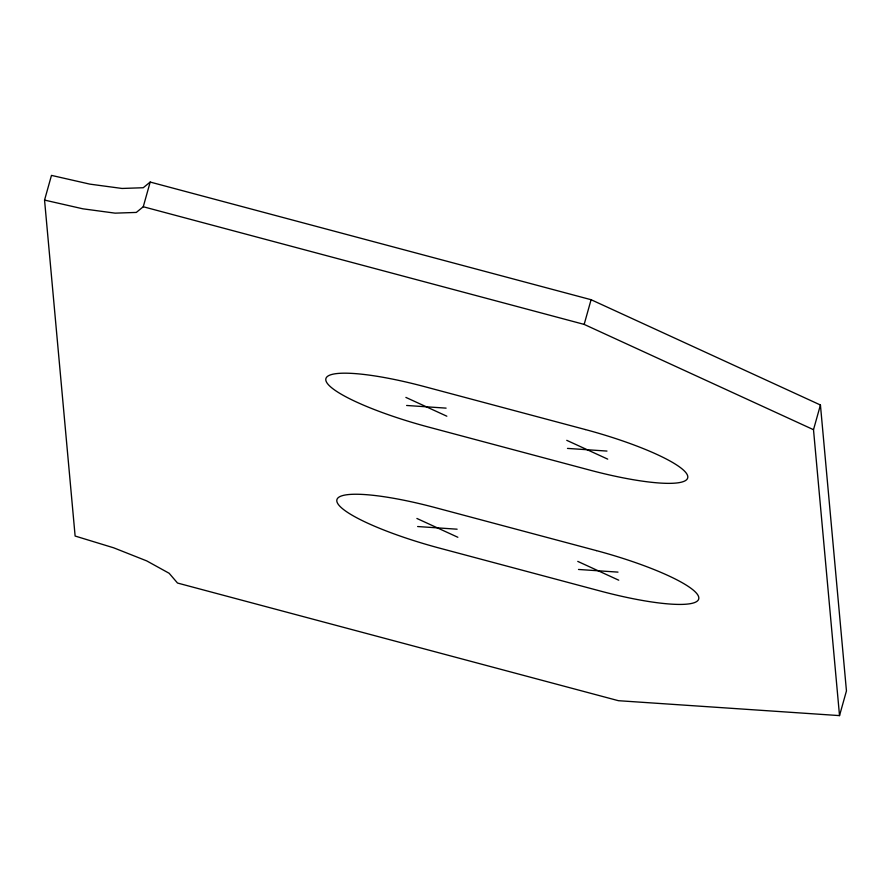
<?xml version="1.0" encoding="UTF-8"?>
<svg xmlns="http://www.w3.org/2000/svg" width="891" height="891" viewBox="0 0 891 891"><rect width="100%" height="100%" fill="white"/><g stroke="black" fill="none" stroke-linecap="round" stroke-linejoin="round"><path stroke-width="1.34" d="M44.55 200.085L51.478 175.393L89.813 184.125L122.034 188.458L143.239 187.734L150.189 182.054L591.089 299.71L820.433 405.004L846.45 690.915L839.522 715.607L618.41 700.694L177.509 583.037L169.156 573.281L146.759 560.918L113.736 547.831L75.122 536.037L44.55 200.085L82.885 208.817L115.106 213.149L136.312 212.426L143.262 206.745L150.189 182.054M839.522 715.607L813.505 429.696L584.162 324.402L591.089 299.71M813.505 429.696L820.433 405.004M406.619 405.472L446.101 408.134M567.489 448.407L606.971 451.069M417.634 526.536L457.116 529.198M578.504 569.46L617.998 572.122M143.262 206.745L584.162 324.402M566.754 440.332L607.707 459.132M405.884 397.408L446.837 416.208M577.769 561.397L618.733 580.197M416.899 518.462L457.851 537.273M585.398 429.562L424.517 386.627A104.303 18.978 15.7 0 0 325.805 379.978A104.303 18.978 15.7 0 0 428.192 426.978L589.074 469.913A104.303 18.978 15.7 0 0 687.785 476.562A104.303 18.978 15.7 0 0 585.398 429.562M596.413 550.616L435.543 507.692A104.303 18.978 15.7 0 0 336.82 501.032A104.303 18.978 15.7 0 0 439.207 548.043L600.088 590.978A104.303 18.978 15.7 0 0 698.8 597.627A104.303 18.978 15.7 0 0 596.413 550.616"/></g></svg>
